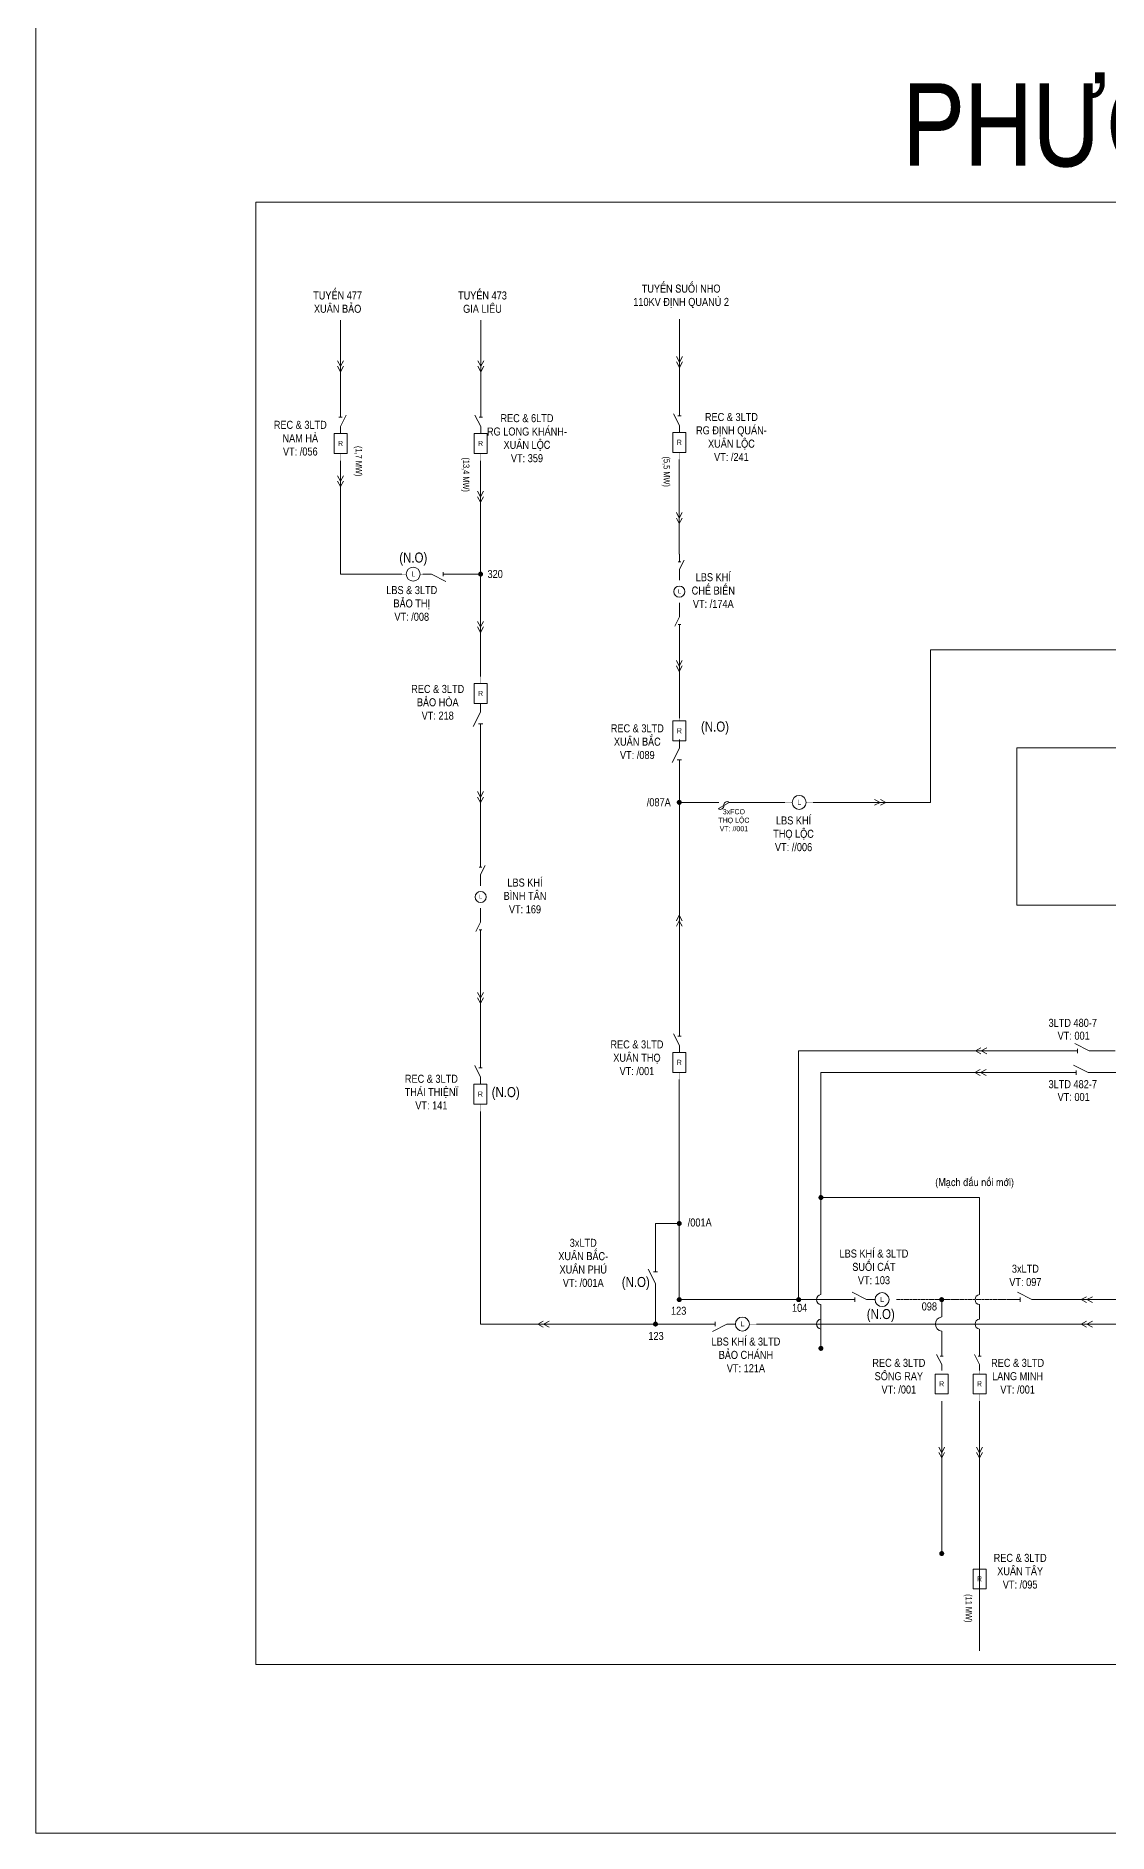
# Model space of a CAD drawing. Header units: inches. Extents: x 2152 to 4977, y -3144 to -873.
# Drawn here: x 4314.4 to 4597.3, y -3144 to -2669.5 of the extents above; entities that cross this region are included whole.
import ezdxf
from ezdxf.enums import TextEntityAlignment as Align

# ---------------------------------------------------------------- set-up
doc = ezdxf.new("R2010")
doc.units = ezdxf.units.IN
doc.header["$LTSCALE"] = 0.2
doc.header["$MEASUREMENT"] = 0
doc.linetypes.add('DASHED', pattern=[0.75, 0.5, -0.25])
doc.layers.get('0').update_dxf_attribs({"lineweight": 5})
for name, color, linetype, lineweight in [('Cap ngam', 1, 'DASHED', 15), ('Day 22kV', 1, 'Continuous', 13), ('Khung', 7, 'Continuous', 13), ('Text', 7, 'Continuous', 9), ('Thiet bi', 3, 'Continuous', 9), ('Tuyen 475', 6, 'Continuous', 13)]:
    doc.layers.add(name, color=color, linetype=linetype, lineweight=lineweight)
doc.styles.add('V-H-C', font='VHELVCN.TTF')
doc.styles.add('V-H-C-B', font='VHELVCB.TTF')

# ---------------------------------------------------------------- blocks, each defined once
blk = doc.blocks.new('ALTD')
at = {"color": 0}
for points in [[(3.38, 1.08), (1.27, 0), (0, 0)], [(2.99, 0.31), (2.99, -0.31)], [(2.99, 0), (4.73, 0)]]:
    blk.add_lwpolyline(points, dxfattribs=at)
blk = doc.blocks.new('FCO')
at = {"color": 0}
blk.add_lwpolyline([(0, 0, 0.707499), (0.8, 0.8, -0.707499), (1.6, 1.6, -5.301682)], format="xyb", dxfattribs=at)
blk.add_lwpolyline([(0, 0), (1.6, 1.6)], dxfattribs=at)

msp = doc.modelspace()

# ---------------------------------------------------------------- linework, layer by layer
at = {"layer": 'Cap ngam', "linetype": 'DASHED', "ltscale": 50, "elevation": 0.2}
msp.add_lwpolyline([(4613.42, -2937.45), (4610.67, -2937.45, 0.818695), (4606.63, -2937.45), (4594.6, -2937.45)], format="xyb", dxfattribs=at)
at = {"layer": 'Day 22kV'}
for p, q in [((4394.73, -2767.62, -0.44), (4394.73, -2744.55, -0.44)), ((4431.77, -2767.62, -0.44), (4431.77, -2744.55, -0.44)), ((4484.19, -2767.32, -0.44), (4484.19, -2744.25, -0.44)), ((4431.73, -2838.59, -0.44), (4431.73, -2781.62, -0.44)), ((4484.16, -2806.3, -0.44), (4484.15, -2781.32, -0.44)), ((4484.18, -2813.2, -0.44), (4484.17, -2811.74, -0.44)), ((4484.17, -2821.41, -0.44), (4484.17, -2819.16, -0.44)), ((4484.19, -2849.64, -0.44), (4484.18, -2826.85, -0.44)), ((4431.73, -2893.84, -0.44), (4431.72, -2892.38, -0.44)), ((4431.72, -2902.04, -0.44), (4431.72, -2899.79, -0.44)), ((4477.88, -3001.16, -0.44), (4477.88, -3009.57, -0.44)), ((4553.4, -3029.91, -0.44), (4553.4, -3070.16, -0.44)), ((4563.38, -3029.91, -0.44), (4563.38, -3095.84, -0.44))]:
    msp.add_line(p, q, dxfattribs=at)
msp.add_lwpolyline([(4372.45, -2713.34), (4918.45, -2713.34), (4918.45, -3099.44), (4372.45, -3099.44)], close=True, dxfattribs=at)
for points, elevation in [([(4394.78, -2781.62), (4394.78, -2811.57), (4410.94, -2811.57)], -0.44), ([(4425, -2811.57), (4431.73, -2811.57)], -0.44), ([(4641.78, -2831.6), (4550.44, -2831.6), (4550.44, -2871.84), (4519.49, -2871.84)], 0.2), ([(4484.19, -2871.84), (4494.58, -2871.84)], 0.2), ([(4497.3, -2871.84), (4512.04, -2871.84)], 0.2), ([(4608.61, -2909.76), (4608.61, -3009.57), (4504.52, -3009.57)], 0.2), ([(4586.1, -2937.45), (4515.65, -2937.45), (4515.65, -3003.12)], 0.2), ([(4527.32, -3003.12), (4484.15, -3003.12), (4484.15, -2945.03)], 0.2), ([(4585.79, -2943.17), (4521.53, -2943.17), (4521.53, -3001.8)], 0.2), ([(4606.33, -2943.17), (4594.29, -2943.17)], 0.2), ([(4490.46, -3009.57), (4431.68, -3009.57), (4431.68, -2953.41)], 0.2), ([(4521.53, -2976.16), (4563.38, -2976.16), (4563.38, -3001.8)], -0.44), ([(4477.88, -2992.66), (4477.88, -2983.02), (4484.15, -2983.02)], -0.44), ([(4521.53, -3004.45), (4521.53, -3016)], 0.2), ([(4563.38, -3004.45), (4563.38, -3008.25)], -0.44), ([(4563.38, -3010.9), (4563.38, -3015.88)], -0.44)]:
    msp.add_lwpolyline(points, dxfattribs=dict(at, elevation=elevation))
at = {"layer": 'Day 22kV', "const_width": 0.647}
for points, elevation in [([(4431.73, -2811.24, 1), (4431.73, -2811.9, 1), (4431.73, -2811.24, 2.414214)], -0.44), ([(4484.15, -2871.5, 1), (4484.15, -2872.17, 1), (4484.15, -2871.5, 2.414214)], 0.2), ([(4521.53, -2975.83, 1), (4521.53, -2976.5, 1), (4521.53, -2975.83, 2.414214)], -0.44), ([(4484.15, -2982.68, 1), (4484.15, -2983.35, 1), (4484.15, -2982.68, 2.414214)], -0.44), ([(4484.15, -3002.79, 1), (4484.15, -3003.46, 1), (4484.15, -3002.79, 2.414214)], 0.2), ([(4515.65, -3002.79, 1), (4515.65, -3003.46, 1), (4515.65, -3002.79, 2.414214)], -0.44), ([(4553.4, -3002.79, 1), (4553.4, -3003.46, 1), (4553.4, -3002.79, 2.414214)], -0.44), ([(4477.88, -3009.24, 1), (4477.88, -3009.9, 1), (4477.88, -3009.24, 2.414214)], -0.44), ([(4521.53, -3015.66, 1), (4521.53, -3016.33, 1), (4521.53, -3015.66, 2.414214)], -0.44), ([(4553.4, -3069.82, 1), (4553.4, -3070.49, 1), (4553.4, -3069.82, 2.414214)], -1.08)]:
    msp.add_lwpolyline(points, format="xyb", dxfattribs=dict(at, elevation=elevation))
at = {"layer": 'Day 22kV'}
for points, elevation in [([(4620.04, -2909.76), (4620.04, -3003.12), (4610.67, -3003.12, 0.818695), (4606.63, -3003.12), (4579.46, -3003.12)], 0.2), ([(4521.53, -3001.8), (4521.53, -3001.8, 0.899221), (4521.53, -3004.45)], 0.2), ([(4563.38, -3001.8), (4563.38, -3001.8, 0.899221), (4563.38, -3004.45)], -0.44), ([(4521.53, -3008.25), (4521.53, -3008.25, 0.899221), (4521.53, -3010.9)], 0.2), ([(4563.38, -3008.25), (4563.38, -3008.25, 0.899221), (4563.38, -3010.9)], -0.44)]:
    msp.add_lwpolyline(points, format="xyb", dxfattribs=dict(at, elevation=elevation))
at = {"layer": 'Khung', "color": 1, "linetype": 'DASHED'}
msp.add_line((4570.96, -3003.12, -0.44), (4541.38, -3003.12, -0.44), dxfattribs=at)
at = {"layer": 'Khung'}
msp.add_lwpolyline([(4314.4, -2237.97), (4977.05, -2237.97), (4977.05, -3143.96), (4314.4, -3143.96)], close=True, dxfattribs=at)
at = {"layer": 'Khung', "elevation": 0.04}
msp.add_lwpolyline([(4573.25, -2857.46), (4770.9, -2857.46), (4770.9, -2898.95), (4573.25, -2898.95)], close=True, dxfattribs=at)
at = {"layer": 'Text', "color": 1, "linetype": 'Continuous'}
for p, q in [((4431.73, -2854.23, -0.44), (4431.73, -2886.94, -0.44)), ((4484.19, -2863.7, -0.44), (4484.19, -2931.03, -0.44)), ((4431.73, -2899.79, -0.44), (4431.73, -2902.04, -0.44)), ((4431.73, -2907.48, -0.44), (4431.73, -2939.41, -0.44))]:
    msp.add_line(p, q, dxfattribs=at)
at = {"layer": 'Thiet bi'}
for p, q in [((4394.73, -2756.69, -0.44), (4393.96, -2755.24, -0.44)), ((4394.73, -2758.12, -0.44), (4393.96, -2756.67, -0.44)), ((4394.73, -2756.69, -0.44), (4395.51, -2755.24, -0.44)), ((4394.73, -2758.12, -0.44), (4395.51, -2756.67, -0.44)), ((4431.77, -2756.69, -0.44), (4431, -2755.24, -0.44)), ((4431.77, -2758.12, -0.44), (4431, -2756.67, -0.44)), ((4431.77, -2756.69, -0.44), (4432.55, -2755.24, -0.44)), ((4431.77, -2758.12, -0.44), (4432.55, -2756.67, -0.44)), ((4484.19, -2755.59, -0.44), (4483.42, -2754.14, -0.44)), ((4484.19, -2757.01, -0.44), (4483.42, -2755.56, -0.44)), ((4484.19, -2755.59, -0.44), (4484.97, -2754.14, -0.44)), ((4484.19, -2757.01, -0.44), (4484.97, -2755.56, -0.44)), ((4394.78, -2787.04, -0.44), (4394, -2785.59, -0.44)), ((4394.78, -2788.46, -0.44), (4394, -2787.01, -0.44)), ((4394.78, -2787.04, -0.44), (4395.55, -2785.59, -0.44)), ((4394.78, -2788.46, -0.44), (4395.55, -2787.01, -0.44)), ((4431.73, -2791.16, -0.44), (4430.95, -2789.71, -0.44)), ((4431.73, -2791.16, -0.44), (4432.5, -2789.71, -0.44)), ((4431.73, -2792.58, -0.44), (4430.95, -2791.13, -0.44)), ((4431.73, -2792.58, -0.44), (4432.5, -2791.13, -0.44)), ((4484.16, -2796.79, -0.44), (4483.38, -2795.34, -0.44)), ((4484.16, -2798.21, -0.44), (4483.38, -2796.76, -0.44)), ((4484.16, -2796.79, -0.44), (4484.93, -2795.34, -0.44)), ((4484.16, -2798.21, -0.44), (4484.93, -2796.76, -0.44)), ((4431.73, -2825.53, -0.44), (4430.95, -2824.08, -0.44)), ((4431.73, -2826.95, -0.44), (4430.95, -2825.5, -0.44)), ((4431.73, -2825.53, -0.44), (4432.5, -2824.08, -0.44)), ((4431.73, -2826.95, -0.44), (4432.5, -2825.5, -0.44)), ((4484.16, -2835.83, -0.44), (4483.38, -2834.38, -0.44)), ((4484.16, -2837.25, -0.44), (4483.38, -2835.8, -0.44)), ((4484.16, -2835.83, -0.44), (4484.93, -2834.38, -0.44)), ((4484.16, -2837.25, -0.44), (4484.93, -2835.8, -0.44)), ((4431.73, -2870.45, -0.44), (4430.95, -2869, -0.44)), ((4431.73, -2871.87, -0.44), (4430.95, -2870.42, -0.44)), ((4431.73, -2870.45, -0.44), (4432.5, -2869, -0.44)), ((4431.73, -2871.87, -0.44), (4432.5, -2870.42, -0.44)), ((4537.15, -2871.84, 0.2), (4535.7, -2871.06, 0.2)), ((4537.15, -2871.84, 0.2), (4535.7, -2872.61, 0.2)), ((4538.67, -2871.84, 0.2), (4537.22, -2871.06, 0.2)), ((4538.67, -2871.84, 0.2), (4537.22, -2872.61, 0.2)), ((4484.16, -2901.65, -0.44), (4483.38, -2903.1, -0.44)), ((4484.16, -2903.07, -0.44), (4483.38, -2904.52, -0.44)), ((4484.16, -2901.65, -0.44), (4484.93, -2903.1, -0.44)), ((4484.16, -2903.07, -0.44), (4484.93, -2904.52, -0.44)), ((4431.73, -2923.44, -0.44), (4430.95, -2921.99, -0.44)), ((4431.73, -2923.44, -0.44), (4432.5, -2921.99, -0.44)), ((4431.73, -2924.86, -0.44), (4430.95, -2923.41, -0.44)), ((4431.73, -2924.86, -0.44), (4432.5, -2923.41, -0.44)), ((4562.3, -2937.45, 0.2), (4563.75, -2936.68, 0.2)), ((4563.82, -2937.45, 0.2), (4565.27, -2936.68, 0.2)), ((4562.3, -2937.45, 0.2), (4563.75, -2938.23, 0.2)), ((4563.82, -2937.45, 0.2), (4565.27, -2938.23, 0.2)), ((4562.14, -2943.17, 0.2), (4563.59, -2942.39, 0.2)), ((4562.14, -2943.17, 0.2), (4563.58, -2943.94, 0.2)), ((4563.66, -2943.17, 0.2), (4565.11, -2942.39, 0.2)), ((4563.66, -2943.17, 0.2), (4565.11, -2943.94, 0.2)), ((4590.18, -3003.12, 0.2), (4591.63, -3002.35, 0.2)), ((4590.18, -3003.12, 0.2), (4591.63, -3003.9, 0.2)), ((4591.7, -3003.12, 0.2), (4593.15, -3002.35, 0.2)), ((4591.7, -3003.12, 0.2), (4593.15, -3003.9, 0.2)), ((4446.83, -3009.57, 0.2), (4448.28, -3008.8, 0.2)), ((4446.83, -3009.57, 0.2), (4448.28, -3010.35, 0.2)), ((4448.35, -3009.57, 0.2), (4449.8, -3008.8, 0.2)), ((4448.35, -3009.57, 0.2), (4449.8, -3010.35, 0.2)), ((4590.18, -3009.57, 0.2), (4591.63, -3008.8, 0.2)), ((4590.18, -3009.57, 0.2), (4591.63, -3010.35, 0.2)), ((4591.7, -3009.57, 0.2), (4593.15, -3008.8, 0.2)), ((4591.7, -3009.57, 0.2), (4593.15, -3010.35, 0.2)), ((4553.4, -3043.53, -0.44), (4552.63, -3042.08, -0.44)), ((4553.4, -3044.93, -0.44), (4552.63, -3043.48, -0.44)), ((4553.4, -3043.53, -0.44), (4554.18, -3042.08, -0.44)), ((4553.4, -3044.93, -0.44), (4554.18, -3043.48, -0.44)), ((4563.38, -3043.53, -0.44), (4562.61, -3042.08, -0.44)), ((4563.38, -3044.93, -0.44), (4562.61, -3043.48, -0.44)), ((4563.38, -3043.53, -0.44), (4564.16, -3042.08, -0.44)), ((4563.38, -3044.93, -0.44), (4564.16, -3043.48, -0.44))]:
    msp.add_line(p, q, dxfattribs=at)
at = {"layer": 'Thiet bi', "lineweight": 20, "ltscale": 10}
for points, elevation in [([(4393.06, -2774.48), (4393.06, -2779.74), (4396.49, -2779.74), (4396.49, -2774.48), (4393.06, -2774.48)], -0.44), ([(4433.44, -2774.48), (4433.44, -2779.74), (4430.01, -2779.74), (4430.01, -2774.48), (4433.44, -2774.48)], -0.44), ([(4485.86, -2774.18), (4485.86, -2779.43), (4482.43, -2779.43), (4482.43, -2774.18), (4485.86, -2774.18)], -0.44), ([(4433.44, -2840.48), (4433.44, -2845.73), (4430.01, -2845.73), (4430.01, -2840.48), (4433.44, -2840.48)], -0.44), ([(4485.91, -2850.34), (4485.91, -2855.59), (4482.48, -2855.59), (4482.48, -2850.34), (4485.91, -2850.34)], -1.08), ([(4485.86, -2937.89), (4485.86, -2943.15), (4482.43, -2943.15), (4482.43, -2937.89), (4485.86, -2937.89)], -0.44), ([(4433.39, -2946.27), (4433.39, -2951.52), (4429.97, -2951.52), (4429.97, -2946.27), (4433.39, -2946.27)], -0.44), ([(4555.12, -3022.77), (4555.12, -3028.02), (4551.69, -3028.02), (4551.69, -3022.77), (4555.12, -3022.77)], -0.44), ([(4565.1, -3022.77), (4565.1, -3028.02), (4561.67, -3028.02), (4561.67, -3022.77), (4565.1, -3022.77)], -0.44), ([(4565.1, -3074.26), (4565.1, -3079.51), (4561.67, -3079.51), (4561.67, -3074.26), (4565.1, -3074.26)], -0.44)]:
    msp.add_lwpolyline(points, dxfattribs=dict(at, elevation=elevation))
at = {"layer": 'Thiet bi'}
for points, elevation in [([(4394.78, -2772.6, 0.064, 0.064, 0), (4394.78, -2774.48, 0.32, 0.32, 0)], -0.44), ([(4431.73, -2772.6, 0.064, 0.064, 0), (4431.73, -2774.48, 0.32, 0.32, 0)], -0.44), ([(4484.15, -2772.3, 0.064, 0.064, 0), (4484.15, -2774.18, 0.32, 0.32, 0)], -0.44), ([(4394.78, -2779.74, 0.064, 0.064, 0), (4394.78, -2781.62, 0.32, 0.32, 0)], -0.44), ([(4431.73, -2779.74, 0.064, 0.064, 0), (4431.73, -2781.62, 0.32, 0.32, 0)], -0.44), ([(4484.15, -2779.43, 0.064, 0.064, 0), (4484.15, -2781.32, 0.32, 0.32, 0)], -0.44), ([(4410.19, -2811.57, 0.064, 0.064, 0), (4412.08, -2811.57, 0.32, 0.32, 0)], -1.08), ([(4415.75, -2811.57, 0.064, 0.064, 0), (4417.64, -2811.57, 0.32, 0.32, 0)], -0.44), ([(4484.18, -2813.2, 0.0512, 0.0512, 0), (4484.18, -2814.71, 0.256, 0.256, 0)], -0.44), ([(4484.18, -2817.65, 0.0512, 0.0512, 0), (4484.18, -2819.16, 0.256, 0.256, 0)], -0.44), ([(4431.73, -2838.59, 0.064, 0.064, 0), (4431.73, -2840.48, 0.32, 0.32, 0)], -0.44), ([(4431.73, -2845.73, 0.064, 0.064, 0), (4431.73, -2847.61, 0.32, 0.32, 0)], -0.44), ([(4484.19, -2848.46, 0.064, 0.064, 0), (4484.19, -2850.34, 0.32, 0.32, 0)], -1.08), ([(4484.19, -2855.59, 0.064, 0.064, 0), (4484.19, -2857.48, 0.32, 0.32, 0)], -1.08), ([(4431.73, -2893.84, 0.0512, 0.0512, 0), (4431.73, -2895.34, 0.256, 0.256, 0)], -0.44), ([(4431.73, -2898.28, 0.0512, 0.0512, 0), (4431.73, -2899.79, 0.256, 0.256, 0)], -0.44), ([(4484.15, -2936.01, 0.064, 0.064, 0), (4484.15, -2937.89, 0.32, 0.32, 0)], -0.44), ([(4431.68, -2944.39, 0.064, 0.064, 0), (4431.68, -2946.27, 0.32, 0.32, 0)], -0.44), ([(4484.15, -2943.15, 0.064, 0.064, 0), (4484.15, -2945.03, 0.32, 0.32, 0)], -0.44), ([(4431.68, -2951.52, 0.064, 0.064, 0), (4431.68, -2953.41, 0.32, 0.32, 0)], -0.44), ([(4533.94, -3003.12, 0.064, 0.064, 0), (4535.82, -3003.12, 0.32, 0.32, 0)], -0.44), ([(4539.5, -3003.12, 0.064, 0.064, 0), (4541.38, -3003.12, 0.32, 0.32, 0)], -0.44), ([(4497.08, -3009.57, 0.064, 0.064, 0), (4498.96, -3009.57, 0.32, 0.32, 0)], -0.44), ([(4502.64, -3009.57, 0.064, 0.064, 0), (4504.52, -3009.57, 0.32, 0.32, 0)], 0.2), ([(4553.4, -3020.89, 0.064, 0.064, 0), (4553.4, -3022.77, 0.32, 0.32, 0)], -0.44), ([(4563.38, -3020.89, 0.064, 0.064, 0), (4563.38, -3022.77, 0.32, 0.32, 0)], -0.44), ([(4553.4, -3028.02, 0.064, 0.064, 0), (4553.4, -3029.91, 0.32, 0.32, 0)], -0.44), ([(4563.38, -3028.02, 0.064, 0.064, 0), (4563.38, -3029.91, 0.32, 0.32, 0)], -0.44), ([(4563.38, -3072.38, 0.064, 0.064, 0), (4563.38, -3074.26, 0.32, 0.32, 0)], -0.44), ([(4563.38, -3079.51, 0.064, 0.064, 0), (4563.38, -3081.39, 0.32, 0.32, 0)], -0.44)]:
    msp.add_lwpolyline(points, format="xyseb", dxfattribs=dict(at, elevation=elevation))
at = {"layer": 'Thiet bi', "color": 1, "elevation": 0.2}
for points in [[(4512.04, -2871.84, 0.064, 0.064, 0), (4513.93, -2871.84, 0.32, 0.32, 0)], [(4517.6, -2871.84, 0.064, 0.064, 0), (4519.49, -2871.84, 0.32, 0.32, 0)]]:
    msp.add_lwpolyline(points, format="xyseb", dxfattribs=at)
at = {"layer": 'Thiet bi', "lineweight": 20, "ltscale": 10}
for centre, radius in [((4413.92, -2811.57, -0.44), 1.84), ((4484.18, -2816.18, 0.07), 1.47), ((4431.73, -2896.81, 0.07), 1.47), ((4537.66, -3003.12, 0.2), 1.84), ((4500.8, -3009.57, 0.2), 1.84)]:
    msp.add_circle(centre, radius, dxfattribs=at)
at = {"layer": 'Thiet bi', "color": 1, "lineweight": 20, "ltscale": 10}
msp.add_circle((4515.77, -2871.84, 0.84), 1.84, dxfattribs=at)
at = {"layer": 'Tuyen 475', "color": 1, "linetype": 'Continuous', "elevation": -0.44}
msp.add_lwpolyline([(4553.4, -3003.12), (4553.4, -3007.68, 0.880264), (4553.4, -3011.46), (4553.4, -3016.82), (4553.4, -3016.82)], format="xyb", dxfattribs=at)

# ---------------------------------------------------------------- block references
at = {"layer": 'Day 22kV', "yscale": 1.798227080179004, "zscale": 1.79822708017858}
for p, xscale, rotation in [((4416.5, -2811.57, -0.44), -1.798227080178549, 180.0000000000072), ((4498.96, -3009.57, 0.2), 1.798227080178549, 180)]:
    msp.add_blockref('ALTD', p, dxfattribs=dict(at, xscale=xscale, rotation=rotation))
at = {"layer": 'Day 22kV', "xscale": -1.798227080178549, "yscale": 1.798227080179004, "zscale": 1.79822708017858}
for p in [(4535.82, -3003.12, 0.2), (4579.46, -3003.12, 0.2)]:
    msp.add_blockref('ALTD', p, dxfattribs=at)
at = {"layer": 'Thiet bi'}
for name, p, xscale, yscale, zscale, rotation in [('ALTD', (4394.73, -2774.42, -0.44), -1.438581664143157, 1.438581664143157, 1.438581664142865, 270), ('ALTD', (4431.77, -2774.42, -0.44), 1.438581664143157, 1.438581664143157, 1.438581664142865, 90), ('ALTD', (4484.19, -2774.12, -0.44), 1.438581664143157, 1.438581664143157, 1.438581664142865, 90), ('ALTD', (4484.18, -2811.74, -0.44), -1.150865331314435, 1.150865331314435, 1.150865331314292, 269.9999999999774), ('ALTD', (4484.18, -2821.41, -0.44), -1.150865331314435, 1.150865331314435, 1.150865331314292, 89.99999999997739), ('ALTD', (4431.73, -2845.73, -0.44), -1.798227080178549, 1.798227080178549, 1.79822708017858, 90), ('ALTD', (4484.19, -2855.2, -0.44), -1.798227080178549, 1.798227080178549, 1.79822708017858, 90), ('FCO', (4497.3, -2871.84, 0.2), 1.438581664143154, 1.43858166414293, 1.438581664142865, 164.99999999999), ('ALTD', (4431.73, -2892.38, -0.44), -1.150865331314435, 1.150865331314435, 1.150865331314292, 269.9999999999774), ('ALTD', (4431.73, -2902.04, -0.44), -1.150865331314435, 1.150865331314435, 1.150865331314292, 89.99999999997739), ('ALTD', (4484.19, -2937.83, -0.44), 1.438581664143157, 1.438581664143157, 1.438581664142865, 90), ('ALTD', (4431.73, -2946.21, -0.44), 1.438581664143157, 1.438581664143157, 1.438581664142865, 90), ('ALTD', (4477.88, -3001.16, -0.44), 1.798227080179004, 1.798227080179004, 1.79822708017858, 90), ('ALTD', (4553.4, -3021.83, -0.44), 1.258758956125348, 1.258758956125348, 1.258758956125006, 90), ('ALTD', (4563.38, -3021.83, -0.44), 1.258758956125348, 1.258758956125348, 1.258758956125006, 90)]:
    msp.add_blockref(name, p, dxfattribs=dict(at, xscale=xscale, yscale=yscale, zscale=zscale, rotation=rotation))
at = {"layer": 'Thiet bi', "xscale": -1.798227080178549, "yscale": 1.798227080179004, "zscale": 1.79822708017858}
for p in [(4594.6, -2937.45, 0.2), (4594.29, -2943.17, 0.2)]:
    msp.add_blockref('ALTD', p, dxfattribs=at)

# ---------------------------------------------------------------- texts
at = {"layer": 'Text', "style": 'V-H-C-B'}
for s, p in [('(1,7 MW)', (4398.74, -2777.74, 0.2)), ('(13,4 MW)', (4427.08, -2780.75, 0.2)), ('(5,5 MW)', (4480.01, -2780.51, 0.2)), ('(11 MW)', (4559.69, -3080.87, 0.2))]:
    msp.add_text(s, height=1.706, rotation=270, dxfattribs=at).set_placement(p)
at = {"layer": 'Text', "color": 1, "style": 'V-H-C-B'}
for p in [(4413.97, -2808.51, -0.44), (4493.58, -2853.14, 0.29), (4438.35, -2949.65, -0.44), (4472.67, -2999.78), (4537.32, -3008.25)]:
    msp.add_text('(N.O)', height=2.639, dxfattribs=at).set_placement(p, align=Align.CENTER)
at = {"layer": 'Text', "style": 'V-H-C'}
for s, p in [('3LTD 480-7', (4581.59, -2931.1, 0.2)), ('VT: 001', (4583.99, -2934.49, 0.2)), ('3LTD 482-7', (4581.59, -2947.29, 0.2)), ('VT: 001', (4583.99, -2950.67, 0.2))]:
    msp.add_text(s, height=2.113, dxfattribs=at).set_placement(p)
at = {"layer": 'Text', "attachment_point": 5, "style": 'V-H-C'}
for s, insert, char_height, width in [('PHÖÔNG AÙN 1.2', (4639.66, -2693.14, 3.7), 21.7149, 773.2879), ('TUYEÁN 477 \\PXUAÂN BAÛO', (4394, -2739.77, -0.44), 2.1129, 24.2559), ('TUYEÁN 473 \\PGIA LIEÂU', (4432.22, -2739.77, -0.44), 2.1129, 24.2559), ('TUYEÁN SUOÁI NHO\\P110KV ÑÒNH QUANÙ 2', (4484.64, -2738.23, -0.44), 2.1129, 24.2559), ('REC & 6LTD\\PRG LONG KHAÙNH-\\PXUAÂN LOÄC\\PVT: 359', (4443.96, -2775.69, -0.44), 2.1129, 20.1484), ('REC & 3LTD\\PRG ÑÒNH QUAÙN-\\PXUAÂN LOÄC\\PVT: /241', (4497.91, -2775.38, -0.44), 2.1129, 24.2559), ('REC & 3LTD\\PNAM HAØ\\PVT: /056', (4384.15, -2775.69, -0.44), 2.113, 29.7747), ('320', (4435.57, -2811.55, -0.44), 2.113, 24.2559), ('LBS KHÍ\\PCHEÁ BIEÁN\\PVT: /174A', (4493.13, -2815.92, -0.44), 2.113, 24.2559), ('LBS & 3LTD\\PBAÛO THÒ\\PVT: /008', (4413.56, -2819.32, -0.44), 2.113, 24.2559), ('REC & 3LTD\\PBAÛO HOØA\\PVT: 218', (4420.41, -2845.42, -0.44), 2.113, 24.2559), ('REC & 3LTD\\PXUAÂN BAÉC\\PVT: /089', (4473.08, -2855.82, -0.44), 2.113, 24.2559), ('/087A', (4478.74, -2871.82, 0.2), 2.113, 24.2559), ('3xFCO\\PTHOÏ LOÄC\\PVT: //001', (4498.57, -2876.55, 0.2), 1.349, 19.5), ('LBS KHÍ\\PTHOÏ LOÄC\\PVT: //006', (4514.31, -2880.14, 0.2), 2.113, 28.3633), ('LBS KHÍ\\PBÌNH TAÂN\\PVT: 169', (4443.44, -2896.55, -0.44), 2.113, 29.7747), ('REC & 3LTD\\PXUAÂN THOÏ\\PVT: /001', (4472.98, -2939.27, -0.44), 2.113, 24.2559), ('REC & 3LTD\\PTHAÙI THIEÄNÏ\\PVT: 141', (4418.74, -2948.33, -0.44), 2.1129, 24.2559), ('(Maïch ñaáu noái môùi)', (4562.08, -2972.38, 0.2), 2.1129, 24.2559), ('/001A', (4489.55, -2982.77, -0.44), 2.113, 24.2559), ('3xLTD\\PXUAÂN BAÉC-\\PXUAÂN PHUÙ\\PVT: /001A', (4458.81, -2993.42), 2.1129, 30.6578), ('LBS KHÍ & 3LTD\\PSUOÁI CAÙT\\PVT: 103', (4535.52, -2994.49, 0.2), 2.1129, 24.2559), ('3xLTD\\PVT: 097', (4575.48, -2996.73, 0.2), 2.113, 24.2559), ('123', (4484, -3006.07, -0.44), 2.113, 24.2559), ('104', (4515.92, -3005.3, -0.44), 2.113, 24.2559), ('098', (4550.14, -3004.93, -0.44), 2.113, 24.2559), ('123', (4478.02, -3012.73, -0.44), 2.113, 24.2559), ('LBS KHÍ & 3LTD\\PBAÛO CHAÙNH\\PVT: 121A', (4501.74, -3017.71, 0.2), 2.1129, 24.2559), ('REC & 3LTD\\PSOÂNG RAY\\PVT: /001', (4542.09, -3023.35, -0.44), 2.113, 24.2559), ('REC & 3LTD\\PLANG MINH\\PVT: /001', (4573.43, -3023.35, -0.44), 2.113, 24.2559), ('REC & 3LTD\\PXUAÂN TAÂY\\PVT: /095', (4574.1, -3074.84, -0.44), 2.113, 24.2559)]:
    msp.add_mtext(s, dxfattribs=dict(at, insert=insert, char_height=char_height, width=width))
at = {"layer": 'Thiet bi', "attachment_point": 5, "style": 'V-H-C'}
for s, insert, char_height, width in [('R', (4394.77, -2777.07, -0.44), 1.35, 18.0356), ('R', (4431.72, -2777.07, -0.44), 1.35, 18.0356), ('R', (4484.14, -2776.76, -0.44), 1.35, 18.0356), ('L', (4413.95, -2811.5, -1.08), 1.35, 18.0356), ('L', (4484.21, -2816.13, -0.44), 1.08, 14.4285), ('R', (4431.72, -2843.06, -0.44), 1.35, 18.0356), ('R', (4484.18, -2852.92, -1.08), 1.35, 18.0356), ('L', (4431.75, -2896.76, -0.44), 1.08, 14.4285), ('R', (4484.14, -2940.48, -0.44), 1.35, 18.0356), ('R', (4431.67, -2948.85, -0.44), 1.35, 18.0356), ('L', (4537.7, -3003.06, -0.44), 1.35, 18.0356), ('L', (4500.83, -3009.5, -0.44), 1.35, 18.0356), ('R', (4553.39, -3025.35, -0.44), 1.35, 18.0356), ('R', (4563.37, -3025.35, -0.44), 1.35, 18.0356), ('R', (4563.37, -3076.84, -0.44), 1.35, 18.0356)]:
    msp.add_mtext(s, dxfattribs=dict(at, insert=insert, char_height=char_height, width=width))
at = {"layer": 'Thiet bi', "color": 1, "insert": (4515.8, -2871.77, 0.2), "char_height": 1.35, "width": 18.0356, "attachment_point": 5, "style": 'V-H-C'}
msp.add_mtext('L', dxfattribs=at)

doc.saveas('drawing.dxf')
